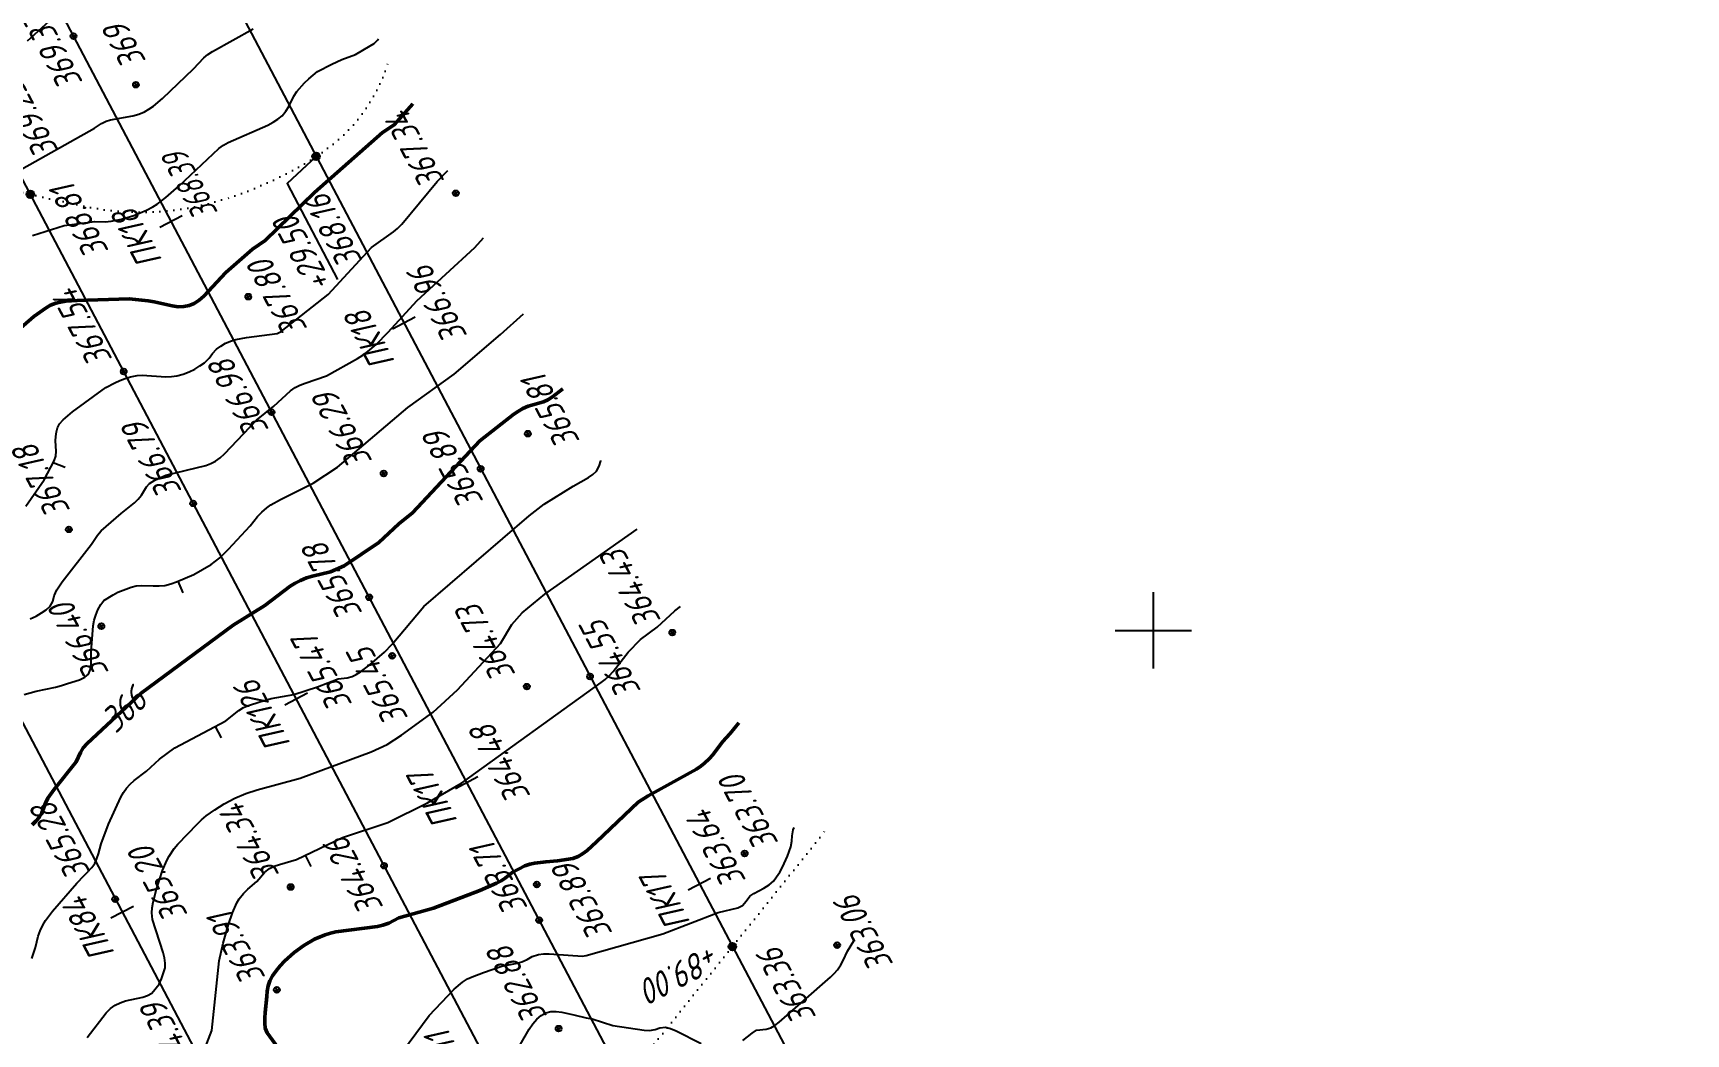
# Model space of a CAD drawing. Extents: x 1518325 to 1519424, y 2186901 to 2188655.
# Drawn here: x 1519023.4 to 1519284, y 2187336.4 to 2187494.2 of the extents above; entities that cross this region are included whole.
import ezdxf
from ezdxf.enums import TextEntityAlignment as Align

# ---------------------------------------------------------------- set-up
doc = ezdxf.new("R2010")
doc.units = 0
doc.linetypes.add('ИИDot', pattern=[1, 0, -1])
for name, color, linetype, lineweight in [('ИИ_ГЕОСЕТКА_025', 3, 'Continuous', 25), ('ИИ_КОНТУР_025', 7, 'ИИDot', 25), ('ИИ_ОТМЕТКА_025', 7, 'Continuous', 25), ('ИИ_ПИКЕТАЖ_025', 7, 'Continuous', 25), ('ИИ_РАЗМЕР_025', 7, 'Continuous', 25), ('ИИ_РЕЛЬЕФ_025', 34, 'Continuous', 25), ('ИИ_РЕЛЬЕФ_050', 34, 'Continuous', 50), ('ИИ_ТРАССА_АД_025', 1, 'Continuous', 25), ('ИИ_ТРАССА_ЛЭП_025', 7, 'Continuous', 25), ('ИИ_ТРАССА_ТРУБ_025', 7, 'Continuous', 25), ('ИИ_УГОДЬЯ_025', 7, 'Continuous', 25)]:
    doc.layers.add(name, color=color, linetype=linetype, lineweight=lineweight)
doc.styles.add('VNIPISIMPLEXCUR', font='simplex.shx', dxfattribs={"width": 0.8, "oblique": 15})
doc.dimstyles.new('ИИ-2000-м-dm$2', dxfattribs={"dimscale": 2, "dimtxt": 2.5, "dimasz": 2.5, "dimexe": 1.25, "dimexo": 0, "dimgap": 1, "dimtad": 2, "dimtoh": 1, "dimzin": 1, "dimdsep": 46, "dimtxsty": 'VNIPISIMPLEXCUR', "dimcen": 2.5, "dimaunit": 1, "dimazin": 0, "dimtfac": 1, "dimtmove": 1, "dimatfit": 2, "dimfxl": 1, "dimarcsym": 0})

# ---------------------------------------------------------------- blocks, each defined once
blk = doc.blocks.new('ИИ053296')
at = {"color": 0, "linetype": 'Continuous', "lineweight": 25}
blk.add_lwpolyline([(0, 0), (1, 0)], dxfattribs=at)
blk = doc.blocks.new('ИИ05012')
at = {"color": 0, "linetype": 'Continuous', "lineweight": 25, "flags": 128}
for points in [[(0, 3), (0, -3)], [(-3, 0), (3, 0)]]:
    blk.add_lwpolyline(points, dxfattribs=at)
blk = doc.blocks.new('PICKET')
at = {"color": 0, "linetype": 'Continuous', "lineweight": 25}
for p, q in [((-0.23, 0), (0.23, 0)), ((0, 0.23), (0, -0.23))]:
    blk.add_line(p, q, dxfattribs=at)
blk.add_circle((0, 0), 0.23, dxfattribs=at)
at = {"color": 0, "linetype": 'Continuous', "style": 'VNIPISIMPLEXCUR', "oblique": 15, "width": 0.8}
blk.add_attdef('OTMETKA', (1.25, 0.3), '', height=2, dxfattribs=at)
at = {"color": 8, "linetype": 'Continuous', "style": 'VNIPISIMPLEXCUR', "oblique": 15, "width": 0.8, "flags": 1}
blk.add_attdef('NOMER', (1.25, -2.7), '', height=2, dxfattribs=at)
blk = doc.blocks.new('ИИ053672А')
at = {"color": 0, "linetype": 'Continuous'}
for points in [[(0.7, 3.1), (0, 3.5), (-0.7, 3.1)], [(0, 3.5), (0, 0), (0.7, 0)], [(1, 0.92), (0, 1.5), (-1, 0.92)], [(0.85, 2.01), (0, 2.5), (-0.85, 2.01)]]:
    blk.add_lwpolyline(points, dxfattribs=at)
at = {"color": 0, "linetype": 'Continuous', "style": 'VNIPISIMPLEXCUR', "oblique": 15, "width": 0.8}
blk.add_attdef('RACE1', text='', height=2, dxfattribs=at).set_placement((-2, 2.25), align=Align.RIGHT)
blk.add_attdef('HEIGHT', (2, 2.25), '', height=2, dxfattribs=at)
blk.add_attdef('DISTANCE', text='', height=2, dxfattribs=at).set_placement((8.5, 1.75), align=Align.MIDDLE_LEFT)
blk.add_attdef('RACE2', text='', height=2, dxfattribs=at).set_placement((-2, 1.25), align=Align.TOP_RIGHT)
blk.add_attdef('THICKNESS', text='', height=2, dxfattribs=at).set_placement((2, 1.25), align=Align.TOP_LEFT)
blk = doc.blocks.new('ИИ15001')
at = {"color": 0, "linetype": 'Continuous', "lineweight": 25}
blk.add_lwpolyline([(0, 1), (0, -1)], dxfattribs=at)
at = {"color": 0, "linetype": 'Continuous', "lineweight": 25, "style": 'VNIPISIMPLEXCUR', "oblique": 15, "width": 0.8}
blk.add_attdef('STATIONING', text='', height=2, dxfattribs=at).set_placement((0, 2), align=Align.CENTER)
at = {"color": 7, "linetype": 'Continuous', "lineweight": 25, "style": 'VNIPISIMPLEXCUR', "oblique": 15, "width": 0.8}
blk.add_attdef('HEIGHT', text='', height=2, dxfattribs=at).set_placement((0, -2), align=Align.TOP_CENTER)
blk = doc.blocks.new('ИИ15002')
at = {"linetype": 'Continuous', "lineweight": 25}
h = blk.add_hatch(color=0, dxfattribs=at)
edge = h.paths.add_edge_path()
edge.add_arc((0, 0), 0.3, 0, 360)
at = {"color": 0, "linetype": 'Continuous', "lineweight": 25}
blk.add_circle((0, 0), 0.3, dxfattribs=at)
at = {"color": 0, "linetype": 'Continuous', "style": 'VNIPISIMPLEXCUR', "oblique": 15, "width": 0.8}
blk.add_attdef('STATIONING', (1, 1.3), '', height=2, rotation=90, dxfattribs=at)
at = {"color": 7, "linetype": 'Continuous', "style": 'VNIPISIMPLEXCUR', "oblique": 15, "width": 0.8}
blk.add_attdef('HEIGHT', text='', height=2, dxfattribs=at).set_placement((0, -1.3), align=Align.TOP_CENTER)
blk = doc.blocks.new('*D54')
at = {"layer": 'Defpoints', "color": 0, "transparency": 16777216}
for p in [(1518412.38, 2188627.85), (1518818.43, 2187967.48), (1518780.69, 2187955.9), (1518760.91, 2187937.21), (1519297.92, 2186946.83)]:
    blk.add_point(p, dxfattribs=at)
at = {"layer": 'ИИ_РАЗМЕР_025', "color": 0, "lineweight": -2, "transparency": 16777216}
for p, q in [((1518777.92, 2187969.12), (1518771.87, 2187980.6)), ((1518777.22, 2187957.5), (1518777.92, 2187969.12))]:
    blk.add_line(p, q, dxfattribs=at)
blk.add_arc((1518772.88, 2187943.51), 14.65, 43.4519, 102.0835, dxfattribs=at)
at = {"layer": 'ИИ_РАЗМЕР_025', "color": 0, "transparency": 16777216}
for points in [[(1518770.04, 2187957.2), (1518769.59, 2187958.46), (1518766.06, 2187956.47)], [(1518784.06, 2187953.97), (1518782.97, 2187953.19), (1518785.84, 2187950.33)]]:
    blk.add_solid(points, dxfattribs=at)
at = {"layer": 'ИИ_РАЗМЕР_025', "color": 0, "transparency": 16777216, "insert": (1518770.55, 2187973.71), "char_height": 4, "attachment_point": 5, "rotation": 117.7798, "style": 'VNIPISIMPLEXCUR'}
blk.add_mtext("90°1'", dxfattribs=at)
blk = doc.blocks.new('*D55')
at = {"layer": 'Defpoints', "color": 0, "transparency": 16777216}
for p in [(1518412.38, 2188627.85), (1518814.13, 2187903.06), (1518791.07, 2187895.12), (1518786.56, 2187888.53), (1519297.92, 2186946.83)]:
    blk.add_point(p, dxfattribs=at)
at = {"layer": 'ИИ_РАЗМЕР_025', "color": 0, "lineweight": -2, "transparency": 16777216}
for p, q in [((1518788.1, 2187902.13), (1518782.05, 2187913.61)), ((1518791.4, 2187897.04), (1518788.1, 2187902.13))]:
    blk.add_line(p, q, dxfattribs=at)
blk.add_arc((1518798.52, 2187894.83), 7.46, 148.8919, 176.6782, dxfattribs=at)
at = {"layer": 'ИИ_РАЗМЕР_025', "color": 0, "transparency": 16777216}
for points in [[(1518791.68, 2187899.17), (1518792.6, 2187898.2), (1518795.05, 2187901.43)], [(1518791.73, 2187895.41), (1518790.43, 2187895.12), (1518791.93, 2187891.36)]]:
    blk.add_solid(points, dxfattribs=at)
at = {"layer": 'ИИ_РАЗМЕР_025', "color": 0, "transparency": 16777216, "insert": (1518780.73, 2187906.71), "char_height": 4, "attachment_point": 5, "rotation": 117.7798, "style": 'VNIPISIMPLEXCUR'}
blk.add_mtext("90°1'", dxfattribs=at)

msp = doc.modelspace()

# ---------------------------------------------------------------- linework, layer by layer
at = {"layer": 'ИИ_КОНТУР_025', "flags": 128}
msp.add_lwpolyline([(1518957.167, 2187379.292), (1518957.809, 2187381.747), (1518958.36, 2187384.339), (1518958.753, 2187386.821), (1518958.989, 2187389.195), (1518959.067, 2187391.458), (1518959.036, 2187393.605), (1518958.943, 2187395.629), (1518958.789, 2187397.528), (1518958.572, 2187399.304), (1518958.293, 2187400.956), (1518957.952, 2187402.484), (1518957.55, 2187403.888), (1518955.663, 2187409.039), (1518954.369, 2187413.338), (1518953.578, 2187416.442), (1518953.212, 2187418.158), (1518952.873, 2187420.108), (1518952.282, 2187424.707), (1518951.806, 2187430.239), (1518951.444, 2187436.704), (1518951.403, 2187440.053), (1518951.587, 2187443.169), (1518951.994, 2187446.051), (1518952.625, 2187448.7), (1518953.481, 2187451.117), (1518954.56, 2187453.299), (1518955.863, 2187455.249), (1518957.39, 2187456.965), (1518960.668, 2187460.069), (1518963.946, 2187462.982), (1518967.224, 2187465.706), (1518970.502, 2187468.238), (1518972.189, 2187469.4), (1518973.971, 2187470.447), (1518975.848, 2187471.38), (1518977.821, 2187472.199), (1518979.889, 2187472.904), (1518982.052, 2187473.494), (1518984.31, 2187473.97), (1518986.664, 2187474.332), (1518989.094, 2187474.57), (1518991.581, 2187474.675), (1518994.126, 2187474.646), (1518996.727, 2187474.484), (1518999.386, 2187474.189), (1519000, 2187474.092), (1519002.102, 2187473.761), (1519004.875, 2187473.199), (1519016.452, 2187470.275), (1519025.542, 2187468.159), (1519031.792, 2187466.811), (1519034.961, 2187466.272), (1519038.144, 2187465.978), (1519041.34, 2187465.928), (1519044.549, 2187466.124), (1519047.771, 2187466.564), (1519051.007, 2187467.248), (1519054.255, 2187468.178), (1519057.517, 2187469.352), (1519060.66, 2187470.682), (1519063.55, 2187472.078), (1519066.187, 2187473.54), (1519068.573, 2187475.067), (1519070.705, 2187476.661), (1519072.586, 2187478.321), (1519074.214, 2187480.047), (1519075.59, 2187481.839), (1519076.759, 2187483.667), (1519077.765, 2187485.501), (1519078.609, 2187487.341), (1519079.291, 2187489.187), (1519079.548, 2187490.102)], dxfattribs=at)
at = {"layer": 'ИИ_КОНТУР_025', "elevation": 362.73, "flags": 128}
msp.add_lwpolyline([(1519030.991, 2187238.089), (1519065.83, 2187253.65), (1519084.076, 2187267.139), (1519093.3, 2187276.69), (1519111.49, 2187300.732), (1519121.002, 2187334.392), (1519148.753, 2187368.976)], dxfattribs=at)
at = {"layer": 'ИИ_ПИКЕТАЖ_025', "color": 7, "elevation": 368.16}
msp.add_lwpolyline([(1519068.027, 2187474.718), (1519063.447, 2187470.479), (1519071.426, 2187455.333)], dxfattribs=at)
at = {"layer": 'ИИ_РЕЛЬЕФ_025'}
for points, elevation in [([(1519022.535, 2187492.97), (1519026.526, 2187496.575)], 369.5), ([(1519020.753, 2187472.217), (1519033.094, 2187479.186), (1519034.218, 2187479.94), (1519034.934, 2187480.299), (1519035.601, 2187480.504), (1519039.145, 2187481.12), (1519040.085, 2187481.39), (1519040.982, 2187481.772), (1519041.685, 2187482.182), (1519042.389, 2187482.671), (1519043.796, 2187483.835), (1519048.718, 2187488.558), (1519050.339, 2187490.272), (1519050.95, 2187490.791), (1519051.71, 2187491.287), (1519058.124, 2187494.83)], 369), ([(1519023.311, 2187462.268), (1519028.294, 2187463.855), (1519033.164, 2187464.476), (1519034.764, 2187464.407), (1519035.696, 2187464.492), (1519037.344, 2187464.848), (1519039.279, 2187465.426), (1519040.292, 2187465.809), (1519041.302, 2187466.261), (1519042.286, 2187466.786), (1519042.968, 2187467.215), (1519044.345, 2187468.241), (1519046.439, 2187470.089), (1519052.704, 2187475.964), (1519053.417, 2187476.496), (1519054.186, 2187476.897), (1519060.411, 2187479.669), (1519061.258, 2187480.116), (1519062.02, 2187480.595), (1519062.671, 2187481.118), (1519063.282, 2187481.835), (1519063.735, 2187482.618), (1519064.503, 2187484.222), (1519064.985, 2187484.96), (1519066.195, 2187486.325), (1519066.857, 2187486.965), (1519067.548, 2187487.559), (1519068.262, 2187488.098), (1519070.526, 2187489.272), (1519072.075, 2187489.985), (1519074.217, 2187490.82), (1519076.568, 2187492.138), (1519077.182, 2187492.553), (1519077.705, 2187493.052), (1519077.886, 2187493.257)], 368.5), ([(1519022.278, 2187419.587), (1519025.183, 2187423.743), (1519026.74, 2187426.738), (1519026.977, 2187427.474), (1519027.062, 2187428.279), (1519026.963, 2187429.866), (1519026.988, 2187430.587), (1519027.108, 2187431.291), (1519027.287, 2187431.939), (1519027.583, 2187432.551), (1519028.152, 2187433.21), (1519029.606, 2187434.434), (1519034.887, 2187438.275), (1519036.312, 2187439.054), (1519037.064, 2187439.4), (1519037.906, 2187439.716), (1519038.795, 2187439.98), (1519039.823, 2187440.172), (1519040.591, 2187440.215), (1519044.32, 2187439.989), (1519045.241, 2187440.006), (1519046.086, 2187440.121), (1519047.06, 2187440.394), (1519048.008, 2187440.765), (1519048.904, 2187441.206), (1519049.723, 2187441.688), (1519050.439, 2187442.183), (1519051.145, 2187442.893), (1519051.707, 2187443.657), (1519052.33, 2187444.332), (1519053.024, 2187444.824), (1519053.752, 2187445.267), (1519054.676, 2187445.644), (1519055.376, 2187445.847), (1519057.075, 2187446.172), (1519061.906, 2187446.829), (1519062.495, 2187447.136), (1519069.928, 2187452.933), (1519076.784, 2187460.359), (1519080.244, 2187462.822), (1519080.844, 2187463.337), (1519081.521, 2187464.026), (1519087.112, 2187470.78), (1519088.806, 2187472.528)], 367.5), ([(1519022.936, 2187401.826), (1519023.88, 2187402.265), (1519024.748, 2187402.745), (1519025.499, 2187403.258), (1519026.089, 2187403.794), (1519026.539, 2187404.578), (1519026.755, 2187405.425), (1519027.137, 2187406.386), (1519027.974, 2187407.644), (1519032.619, 2187413.599), (1519033.59, 2187415.03), (1519034.127, 2187415.689), (1519037.298, 2187418.419), (1519039.404, 2187420.122), (1519039.997, 2187420.7), (1519040.491, 2187421.338), (1519041.303, 2187422.631), (1519041.789, 2187423.17), (1519042.581, 2187423.681), (1519044.345, 2187424.464), (1519050.648, 2187425.999), (1519051.436, 2187426.308), (1519052.153, 2187426.673), (1519052.93, 2187427.21), (1519053.61, 2187427.824), (1519058.612, 2187433.146), (1519061.341, 2187435.349), (1519063.976, 2187437.766), (1519064.725, 2187438.277), (1519065.476, 2187438.667), (1519066.282, 2187439), (1519069.692, 2187440.137), (1519074.566, 2187442.843), (1519075.375, 2187443.378), (1519076.181, 2187443.977), (1519077.477, 2187445.093), (1519079.409, 2187447.035), (1519083.902, 2187451.934), (1519093.037, 2187460.379), (1519094.413, 2187461.885)], 367), ([(1519021.991, 2187389.9), (1519023.924, 2187390.39), (1519026.957, 2187391.042), (1519027.897, 2187391.303), (1519028.816, 2187391.629), (1519030.75, 2187392.224), (1519031.572, 2187392.606), (1519032.167, 2187393.12), (1519032.49, 2187393.87), (1519032.572, 2187394.759), (1519032.592, 2187396.621), (1519032.895, 2187400.702), (1519033.026, 2187401.627), (1519033.28, 2187402.39), (1519033.636, 2187403.237), (1519034.075, 2187404.053), (1519034.576, 2187404.724), (1519036.043, 2187405.608), (1519036.797, 2187406.018), (1519038.872, 2187406.815), (1519039.638, 2187407.004), (1519040.478, 2187407.077), (1519042.33, 2187407.027), (1519043.278, 2187407.036), (1519044.204, 2187407.095), (1519045.123, 2187407.333), (1519046.032, 2187407.664), (1519048.744, 2187408.816), (1519051.485, 2187410.377), (1519052.188, 2187410.885), (1519052.858, 2187411.455), (1519054.232, 2187412.815), (1519057.633, 2187416.506), (1519058.81, 2187417.935), (1519059.471, 2187418.633), (1519060.245, 2187419.304), (1519060.903, 2187419.771), (1519062.421, 2187420.659), (1519067.546, 2187423.19), (1519071.404, 2187425.726), (1519082.474, 2187435.117), (1519089.805, 2187440.378), (1519097.117, 2187446.63), (1519100.722, 2187449.909)], 366.5), ([(1519023.224, 2187348.291), (1519023.773, 2187349.999), (1519024.227, 2187351.77), (1519024.528, 2187352.647), (1519024.93, 2187353.503), (1519025.387, 2187354.257), (1519026.486, 2187355.741), (1519030.315, 2187360.132), (1519032.681, 2187362.609), (1519033.13, 2187363.261), (1519033.475, 2187364.01), (1519033.712, 2187364.784), (1519034.121, 2187366.346), (1519035.321, 2187369.427), (1519037.229, 2187373.679), (1519037.654, 2187374.438), (1519038.117, 2187375.114), (1519038.701, 2187375.766), (1519039.329, 2187376.322), (1519041.292, 2187377.824), (1519043.335, 2187379.703), (1519045.762, 2187381.505), (1519053.818, 2187385.747), (1519055.846, 2187387.361), (1519056.609, 2187387.826), (1519057.395, 2187388.174), (1519059.14, 2187388.723), (1519060.924, 2187389.239), (1519064.513, 2187389.915), (1519068.242, 2187391.075), (1519071.518, 2187392.363), (1519072.916, 2187392.5), (1519073.693, 2187392.733), (1519074.323, 2187393.054), (1519075.014, 2187393.482), (1519076.512, 2187394.583), (1519078.8, 2187396.569), (1519080.04, 2187397.829), (1519084.996, 2187403.754), (1519101.6, 2187418.04), (1519103.965, 2187419.911), (1519108.53, 2187422.749), (1519110.981, 2187424.105), (1519111.669, 2187424.582), (1519112.213, 2187425.088), (1519112.649, 2187425.883), (1519112.887, 2187426.718), (1519112.912, 2187426.768)], 365.5), ([(1519031.944, 2187335.832), (1519034.96, 2187339.709), (1519035.624, 2187340.373), (1519036.343, 2187340.934), (1519037.137, 2187341.294), (1519037.993, 2187341.581), (1519040.688, 2187342.147), (1519041.472, 2187342.417), (1519042.122, 2187342.814), (1519043.272, 2187344.219), (1519043.675, 2187345.037), (1519044.214, 2187346.786), (1519044.228, 2187347.552), (1519044.11, 2187348.362), (1519043.895, 2187349.204), (1519042.234, 2187354.41), (1519042.118, 2187355.453), (1519042.184, 2187356.236), (1519042.341, 2187357.15), (1519042.854, 2187359.197), (1519043.823, 2187362.138), (1519044.48, 2187363.709), (1519044.842, 2187364.385), (1519045.676, 2187365.627), (1519046.232, 2187366.314), (1519049.346, 2187369.521), (1519049.984, 2187370.132), (1519050.723, 2187370.741), (1519052.048, 2187371.686), (1519053.559, 2187372.639), (1519055.236, 2187373.539), (1519056.948, 2187374.281), (1519058.731, 2187374.874), (1519065.533, 2187376.687), (1519076.726, 2187380.872), (1519079.237, 2187382.023), (1519081.507, 2187383.469), (1519086.48, 2187387.116), (1519090.321, 2187390.639), (1519097.078, 2187397.904), (1519098.872, 2187400.922), (1519100.519, 2187402.756), (1519104.068, 2187405.716), (1519118.615, 2187415.941)], 365), ([(1519049.579, 2187331.733), (1519051.605, 2187336.903), (1519052.721, 2187347.873), (1519053.358, 2187350.693), (1519054.201, 2187353.629), (1519054.849, 2187355.447), (1519055.551, 2187357.019), (1519055.919, 2187357.675), (1519056.563, 2187358.536), (1519057.255, 2187359.205), (1519058.668, 2187360.428), (1519059.91, 2187361.824), (1519060.668, 2187362.437), (1519061.396, 2187362.803), (1519062.234, 2187363.101), (1519064.932, 2187363.882), (1519072.199, 2187367.364), (1519079.335, 2187369.708), (1519085.574, 2187372.82), (1519090.925, 2187375.931), (1519112.968, 2187391.764), (1519113.619, 2187392.278), (1519114.242, 2187392.843), (1519114.871, 2187393.522), (1519117.205, 2187396.571), (1519119.153, 2187398.568), (1519121.791, 2187400.484), (1519124.597, 2187403.083), (1519125.486, 2187403.772)], 364.5), ([(1519078.317, 2187329.159), (1519085.842, 2187339.297), (1519089.769, 2187343.415), (1519091.084, 2187344.51), (1519091.889, 2187345.036), (1519092.634, 2187345.393), (1519094.435, 2187346.061), (1519097.332, 2187347.034), (1519099.708, 2187347.513), (1519100.464, 2187347.727), (1519101.3, 2187348.126), (1519102.097, 2187348.583), (1519103.066, 2187348.919), (1519103.872, 2187349.012), (1519104.794, 2187349.024), (1519110.036, 2187348.638), (1519110.581, 2187348.724), (1519122.693, 2187352.163), (1519131.424, 2187355.537), (1519134.487, 2187356.273), (1519135.264, 2187356.631), (1519135.843, 2187357.319), (1519136.398, 2187358.091), (1519137.009, 2187358.523), (1519138.611, 2187359.369), (1519139.424, 2187359.871), (1519140.126, 2187360.484), (1519140.63, 2187361.123), (1519141.108, 2187361.871), (1519141.553, 2187362.689), (1519142.314, 2187364.378), (1519142.854, 2187365.876), (1519143.019, 2187366.788), (1519143.052, 2187367.612), (1519143.234, 2187368.567), (1519143.375, 2187368.941)], 363.5), ([(1519135.316, 2187335.312), (1519136.744, 2187336.477), (1519137.471, 2187336.949), (1519138.954, 2187337.139), (1519139.723, 2187337.336), (1519140.358, 2187337.715), (1519141.007, 2187338.234), (1519149.132, 2187345.297), (1519149.719, 2187345.893), (1519150.207, 2187346.457), (1519150.749, 2187347.245), (1519151.123, 2187347.977), (1519151.772, 2187349.406), (1519152.81, 2187351.03)], 363), ([(1519100.211, 2187334.675), (1519101.637, 2187337.142), (1519102.207, 2187337.954), (1519102.83, 2187338.683), (1519103.509, 2187339.279), (1519104.248, 2187339.696), (1519105.014, 2187339.892), (1519105.859, 2187339.922), (1519106.764, 2187339.825), (1519108.682, 2187339.403), (1519110.626, 2187338.93), (1519111.561, 2187338.77), (1519114.807, 2187337.687), (1519119.762, 2187336.945), (1519120.586, 2187336.922), (1519121.467, 2187337.094), (1519122.226, 2187337.358), (1519123.127, 2187337.426), (1519123.877, 2187337.237), (1519124.771, 2187336.87), (1519128.724, 2187334.847)], 363)]:
    msp.add_lwpolyline(points, dxfattribs=dict(at, elevation=elevation))
at = {"layer": 'ИИ_РЕЛЬЕФ_050'}
for points, elevation in [([(1519018.645, 2187445.209), (1519023.545, 2187449.508), (1519025.467, 2187450.847), (1519026.179, 2187451.251), (1519027.015, 2187451.579), (1519027.744, 2187451.759), (1519028.557, 2187451.888), (1519030.375, 2187452.03), (1519038.542, 2187452.287), (1519041.547, 2187451.959), (1519042.486, 2187451.804), (1519045.34, 2187451.156), (1519046.272, 2187451.032), (1519047.171, 2187451.057), (1519048.043, 2187451.203), (1519048.829, 2187451.554), (1519049.58, 2187452.065), (1519050.304, 2187452.698), (1519053.805, 2187456.422), (1519057.992, 2187460.084), (1519059.996, 2187461.449), (1519067.763, 2187469.044), (1519078.517, 2187478.482), (1519080.341, 2187479.71), (1519083.291, 2187482.997)], 368), ([(1519023.262, 2187369.33), (1519023.87, 2187369.908), (1519024.378, 2187370.502), (1519024.8, 2187371.229), (1519025.351, 2187372.732), (1519025.755, 2187373.552), (1519026.659, 2187374.876), (1519030.18, 2187379.283), (1519030.869, 2187380.758), (1519031.299, 2187381.463), (1519031.936, 2187382.173), (1519040.447, 2187390.094), (1519054.962, 2187400.827), (1519059.955, 2187403.945), (1519063.946, 2187406.95), (1519064.744, 2187407.461), (1519065.542, 2187407.889), (1519066.492, 2187408.275), (1519067.441, 2187408.556), (1519070.29, 2187409.22), (1519072.427, 2187410.167), (1519077.929, 2187413.858), (1519081.072, 2187416.809), (1519083.228, 2187418.546), (1519093.825, 2187429.905), (1519099.192, 2187434.08), (1519099.912, 2187434.556), (1519100.601, 2187434.958), (1519101.459, 2187435.34), (1519103.857, 2187436.046), (1519104.537, 2187436.332), (1519105.288, 2187436.814), (1519106.945, 2187438.095)], 366), ([(1519062.425, 2187333.634), (1519060.331, 2187336.53), (1519060.009, 2187337.263), (1519059.954, 2187338.092), (1519059.944, 2187338.925), (1519059.988, 2187339.763), (1519060.274, 2187342.276), (1519060.336, 2187343.103), (1519060.461, 2187343.931), (1519060.744, 2187344.765), (1519061.163, 2187345.519), (1519061.711, 2187346.3), (1519062.356, 2187347.084), (1519063.066, 2187347.847), (1519064.555, 2187349.215), (1519066.112, 2187350.34), (1519067.798, 2187351.292), (1519068.646, 2187351.688), (1519069.473, 2187352.022), (1519070.317, 2187352.281), (1519071.156, 2187352.455), (1519077.703, 2187353.303), (1519078.567, 2187353.501), (1519079.474, 2187353.848), (1519081.06, 2187354.667), (1519086.527, 2187356.22), (1519093.859, 2187358.987), (1519096.445, 2187360.118), (1519097.193, 2187360.513), (1519097.829, 2187360.943), (1519098.939, 2187361.829), (1519100.953, 2187362.86), (1519101.699, 2187363.132), (1519102.497, 2187363.313), (1519104.259, 2187363.519), (1519106.057, 2187363.689), (1519108.499, 2187364.026), (1519109.339, 2187364.336), (1519110.036, 2187364.758), (1519110.75, 2187365.314), (1519112.211, 2187366.683), (1519118.789, 2187372.896), (1519120.366, 2187373.912), (1519127.989, 2187378.125), (1519128.667, 2187378.59), (1519129.265, 2187379.054), (1519129.984, 2187379.728), (1519130.564, 2187380.4), (1519132.067, 2187382.411), (1519133.277, 2187383.721), (1519134.687, 2187385.433)], 364)]:
    msp.add_lwpolyline(points, dxfattribs=dict(at, elevation=elevation))
at = {"layer": 'ИИ_ТРАССА_АД_025'}
msp.add_lwpolyline([(1519313.519, 2186955.051), (1518814.129, 2187903.058)], dxfattribs=at)
at = {"layer": 'ИИ_ТРАССА_ЛЭП_025'}
msp.add_lwpolyline([(1518870.356, 2187842.807), (1518873.308, 2187844.362), (1519335.639, 2186966.703)], dxfattribs=at)
at = {"layer": 'ИИ_ТРАССА_ТРУБ_025', "color": 4}
for points in [[(1519297.92, 2186946.834), (1518412.378, 2188627.85)], [(1519262.622, 2186928.239), (1519146.4, 2187148.85), (1519007.22, 2187413.01), (1518888.91, 2187637.56), (1518808.08, 2187790.99), (1518721.15, 2187956.06), (1518609.66, 2188167.6), (1518524.74, 2188328.809)]]:
    msp.add_lwpolyline(points, dxfattribs=at)

# ---------------------------------------------------------------- block references
at = {"layer": 'ИИ_ГЕОСЕТКА_025', "xscale": 2, "yscale": 2, "zscale": 2}
msp.add_blockref('ИИ05012', (1519200, 2187400), dxfattribs=at)
at = {"layer": 'ИИ_ОТМЕТКА_025'}
ref = msp.add_blockref('PICKET', (1519039.624, 2187486.031, 369.18), dxfattribs=dict(at, xscale=2, yscale=2, zscale=2, rotation=117.7797222222222))
ref.add_attrib('OTMETKA', '369.18', (1519041.323, 2187489.752, 369.18), dxfattribs={"layer": '0', "color": 0, "linetype": 'Continuous', "height": 4, "rotation": 117.77972, "style": 'VNIPISIMPLEXCUR', "oblique": 15, "width": 0.8})
ref = msp.add_blockref('PICKET', (1519029.777, 2187493.687, 369.33), dxfattribs=dict(at, xscale=2, yscale=2, zscale=2, rotation=117.7792673703056))
ref.add_attrib('OTMETKA', '369.33', (1519031.349, 2187486.415, 369.33), dxfattribs={"layer": '0', "color": 0, "linetype": 'Continuous', "height": 4, "rotation": 117.77927, "style": 'VNIPISIMPLEXCUR', "oblique": 15, "width": 0.8})
at = {"layer": 'ИИ_ОТМЕТКА_025', "xscale": 2, "yscale": 2, "zscale": 2}
for p, rotation, values in [((1519090.06, 2187468.91, 367.34), 117.7797222222222, {'OTMETKA': '367.34'}), ((1519037.696, 2187440.815, 367.54), 117.7797222222222, {'OTMETKA': '367.54'}), ((1519078.68, 2187424.74, 366.29), 117.7797222222222, {'OTMETKA': '366.29'}), ((1519048.652, 2187420.017, 366.79), 117.7797222222222, {'OTMETKA': '366.79'}), ((1519124.18, 2187399.65, 364.43), 117.7797222222222, {'OTMETKA': '364.43'}), ((1519101.26, 2187391.13, 364.73), 117.7797222222222, {'OTMETKA': '364.73'}), ((1519064.02, 2187359.54, 364.34), 117.7797222222222, {'OTMETKA': '364.34'}), ((1519103.195, 2187354.316, 363.71), 117.7792673703056, {'OTMETKA': '363.71'}), ((1519061.846, 2187343.335, 363.91), 117.7797222222222, {'OTMETKA': '363.91'}), ((1519106.259, 2187337.21, 362.88), 117.7797222222222, {'OTMETKA': '362.88'}), ((1519051.624, 2187328.397, 364.39), 117.7797222222222, {'OTMETKA': '364.39'})]:
    msp.add_blockref('PICKET', p, dxfattribs=dict(at, rotation=rotation)).add_auto_attribs(values)
at = {"layer": 'ИИ_ОТМЕТКА_025'}
ref = msp.add_blockref('PICKET', (1519057.34, 2187452.61, 367.8), dxfattribs=dict(at, xscale=2, yscale=2, zscale=2, rotation=117.7797222222222))
ref.add_attrib('OTMETKA', '367.80', (1519066.757, 2187447.538, 367.8), dxfattribs={"layer": '0', "color": 0, "linetype": 'Continuous', "height": 4, "rotation": 117.77972, "style": 'VNIPISIMPLEXCUR', "oblique": 15, "width": 0.8})
ref = msp.add_blockref('PICKET', (1519061.003, 2187434.409, 366.98), dxfattribs=dict(at, xscale=2, yscale=2, zscale=2, rotation=117.7792673703056))
ref.add_attrib('OTMETKA', '366.98', (1519060.701, 2187431.621, 366.98), dxfattribs={"layer": '0', "color": 0, "linetype": 'Continuous', "height": 4, "rotation": 117.77927, "style": 'VNIPISIMPLEXCUR', "oblique": 15, "width": 0.8})
ref = msp.add_blockref('PICKET', (1519101.392, 2187431.011, 365.81), dxfattribs=dict(at, xscale=2, yscale=2, zscale=2, rotation=117.7797222222222))
ref.add_attrib('OTMETKA', '365.81', (1519109.704, 2187429.841, 365.81), dxfattribs={"layer": '0', "color": 0, "linetype": 'Continuous', "height": 4, "rotation": 117.77972, "style": 'VNIPISIMPLEXCUR', "oblique": 15, "width": 0.8})
ref = msp.add_blockref('PICKET', (1519093.967, 2187425.476, 365.89), dxfattribs=dict(at, xscale=2, yscale=2, zscale=2, rotation=117.7792673703056))
ref.add_attrib('OTMETKA', '365.89', (1519094.51, 2187420.354, 365.89), dxfattribs={"layer": '0', "color": 0, "linetype": 'Continuous', "height": 4, "rotation": 117.77927, "style": 'VNIPISIMPLEXCUR', "oblique": 15, "width": 0.8})
ref = msp.add_blockref('PICKET', (1519029.04, 2187415.92, 367.18), dxfattribs=dict(at, xscale=2, yscale=2, zscale=2, rotation=117.7797222222222))
ref.add_attrib('OTMETKA', '367.18', (1519029.371, 2187418.92, 367.18), dxfattribs={"layer": '0', "color": 0, "linetype": 'Continuous', "height": 4, "rotation": 117.77972, "style": 'VNIPISIMPLEXCUR', "oblique": 15, "width": 0.8})
ref = msp.add_blockref('PICKET', (1519076.384, 2187405.212, 365.78), dxfattribs=dict(at, xscale=2, yscale=2, zscale=2, rotation=117.7792673703056))
ref.add_attrib('OTMETKA', '365.78', (1519075.417, 2187402.736, 365.78), dxfattribs={"layer": '0', "color": 0, "linetype": 'Continuous', "height": 4, "rotation": 117.77927, "style": 'VNIPISIMPLEXCUR', "oblique": 15, "width": 0.8})
ref = msp.add_blockref('PICKET', (1519034.172, 2187400.656, 366.4), dxfattribs=dict(at, xscale=2, yscale=2, zscale=2, rotation=117.7797222222222))
ref.add_attrib('OTMETKA', '366.40', (1519035.471, 2187393.385, 366.4), dxfattribs={"layer": '0', "color": 0, "linetype": 'Continuous', "height": 4, "rotation": 117.77972, "style": 'VNIPISIMPLEXCUR', "oblique": 15, "width": 0.8})
ref = msp.add_blockref('PICKET', (1519111.212, 2187392.74, 364.55), dxfattribs=dict(at, xscale=2, yscale=2, zscale=2, rotation=117.7792673703056))
ref.add_attrib('OTMETKA', '364.55', (1519119.334, 2187390.448, 364.55), dxfattribs={"layer": '0', "color": 0, "linetype": 'Continuous', "height": 4, "rotation": 117.77927, "style": 'VNIPISIMPLEXCUR', "oblique": 15, "width": 0.8})
ref = msp.add_blockref('PICKET', (1519080.03, 2187395.98, 365.45), dxfattribs=dict(at, xscale=2, yscale=2, zscale=2, rotation=117.7797222222222))
ref.add_attrib('OTMETKA', '365.45', (1519082.636, 2187386.18, 365.45), dxfattribs={"layer": '0', "color": 0, "linetype": 'Continuous', "height": 4, "rotation": 117.77972, "style": 'VNIPISIMPLEXCUR', "oblique": 15, "width": 0.8})
ref = msp.add_blockref('PICKET', (1519135.584, 2187364.833, 363.7), dxfattribs=dict(at, xscale=2, yscale=2, zscale=2, rotation=117.7797222222222))
ref.add_attrib('OTMETKA', '363.70', (1519141.007, 2187366.489, 363.7), dxfattribs={"layer": '0', "color": 0, "linetype": 'Continuous', "height": 4, "rotation": 117.77972, "style": 'VNIPISIMPLEXCUR', "oblique": 15, "width": 0.8})
ref = msp.add_blockref('PICKET', (1519036.349, 2187357.631, 365.28), dxfattribs=dict(at, xscale=2, yscale=2, zscale=2, rotation=117.7797222222222))
ref.add_attrib('OTMETKA', '365.28', (1519032.589, 2187361.817, 365.28), dxfattribs={"layer": '0', "color": 0, "linetype": 'Continuous', "height": 4, "rotation": 117.77972, "style": 'VNIPISIMPLEXCUR', "oblique": 15, "width": 0.8})
ref = msp.add_blockref('PICKET', (1519078.742, 2187362.898, 364.26), dxfattribs=dict(at, xscale=2, yscale=2, zscale=2, rotation=117.7797222222222))
ref.add_attrib('OTMETKA', '364.26', (1519078.729, 2187356.342, 364.26), dxfattribs={"layer": '0', "color": 0, "linetype": 'Continuous', "height": 4, "rotation": 117.77972, "style": 'VNIPISIMPLEXCUR', "oblique": 15, "width": 0.8})
ref = msp.add_blockref('PICKET', (1519102.83, 2187359.93, 363.89), dxfattribs=dict(at, xscale=2, yscale=2, zscale=2, rotation=117.7797222222222))
ref.add_attrib('OTMETKA', '363.89', (1519114.85, 2187352.265, 363.89), dxfattribs={"layer": '0', "color": 0, "linetype": 'Continuous', "height": 4, "rotation": 117.77972, "style": 'VNIPISIMPLEXCUR', "oblique": 15, "width": 0.8})
ref = msp.add_blockref('PICKET', (1519150.18, 2187350.37, 363.06), dxfattribs=dict(at, xscale=2, yscale=2, zscale=2, rotation=117.7797222222222))
ref.add_attrib('OTMETKA', '363.06', (1519159.11, 2187347.366, 363.06), dxfattribs={"layer": '0', "color": 0, "linetype": 'Continuous', "height": 4, "rotation": 117.77972, "style": 'VNIPISIMPLEXCUR', "oblique": 15, "width": 0.8})
ref = msp.add_blockref('PICKET', (1519095.145, 2187331.761, 363.11), dxfattribs=dict(at, xscale=2, yscale=2, zscale=2, rotation=117.7797222222222))
ref.add_attrib('OTMETKA', '363.11', (1519094.064, 2187327.232, 363.11), dxfattribs={"layer": '0', "color": 0, "linetype": 'Continuous', "height": 4, "rotation": 117.77972, "style": 'VNIPISIMPLEXCUR', "oblique": 15, "width": 0.8})
at = {"layer": 'ИИ_ПИКЕТАЖ_025', "color": 4}
ref = msp.add_blockref('ИИ15001', (1519018.275, 2187477.681, 369.23), dxfattribs=dict(at, xscale=2, yscale=2, zscale=2, rotation=117.7798))
ref.add_attrib('STATIONING', 'ПК127', dxfattribs={"layer": '0', "color": 0, "linetype": 'Continuous', "lineweight": 25, "height": 4, "rotation": 117.7798, "style": 'VNIPISIMPLEXCUR', "oblique": 15, "width": 0.8}).set_placement((1519014.736, 2187475.817), align=Align.CENTER)
ref.add_attrib('HEIGHT', '369.23', dxfattribs={"layer": '0', "color": 7, "linetype": 'Continuous', "lineweight": 25, "height": 4, "rotation": 117.7798, "style": 'VNIPISIMPLEXCUR', "oblique": 15, "width": 0.8}).set_placement((1519021.026, 2187479.417), align=Align.TOP_CENTER)
at = {"layer": 'ИИ_ПИКЕТАЖ_025', "color": 1}
ref = msp.add_blockref('ИИ15001', (1519045.157, 2187464.491, 368.39), dxfattribs=dict(at, xscale=2, yscale=2, zscale=2, rotation=117.7791666666666))
ref.add_attrib('STATIONING', 'ПК18', dxfattribs={"layer": '0', "color": 0, "linetype": 'Continuous', "lineweight": 25, "height": 4, "rotation": 117.77917, "style": 'VNIPISIMPLEXCUR', "oblique": 15, "width": 0.8}).set_placement((1519041.618, 2187462.626, 368.39), align=Align.CENTER)
ref.add_attrib('HEIGHT', '368.39', dxfattribs={"layer": '0', "color": 7, "linetype": 'Continuous', "lineweight": 25, "height": 4, "rotation": 117.77917, "style": 'VNIPISIMPLEXCUR', "oblique": 15, "width": 0.7}).set_placement((1519046.435, 2187469.072, 368.39), align=Align.TOP_CENTER)
at = {"layer": 'ИИ_ПИКЕТАЖ_025', "color": 7}
ref = msp.add_blockref('ИИ15002', (1519068.027, 2187474.718, 368.16), dxfattribs=dict(at, xscale=2, yscale=2, zscale=2, rotation=117.7792673690404))
ref.add_attrib('STATIONING', '+29.50', (1519070.693, 2187454.53, 368.16), dxfattribs={"layer": '0', "color": 0, "linetype": 'Continuous', "height": 4, "rotation": 117.77917, "style": 'VNIPISIMPLEXCUR', "oblique": 15, "width": 0.8})
ref.add_attrib('HEIGHT', '368.16', dxfattribs={"layer": '0', "color": 7, "linetype": 'Continuous', "height": 4, "rotation": 117.77927, "style": 'VNIPISIMPLEXCUR', "oblique": 15, "width": 0.8}).set_placement((1519069.014, 2187461.903, 368.16), align=Align.TOP_CENTER)
at = {"layer": 'ИИ_ПИКЕТАЖ_025', "color": 4}
ref = msp.add_blockref('ИИ15002', (1519022.977, 2187468.756, 368.81), dxfattribs=dict(at, xscale=2, yscale=2, zscale=2, rotation=117.7797961859183))
ref.add_attrib('STATIONING', '+90.00', (1519019.744, 2187469.314), dxfattribs={"layer": '0', "color": 0, "linetype": 'Continuous', "height": 4, "rotation": 207.7798, "style": 'VNIPISIMPLEXCUR', "oblique": 15, "width": 0.8})
ref.add_attrib('HEIGHT', '368.81', dxfattribs={"layer": '0', "color": 7, "linetype": 'Continuous', "height": 4, "rotation": 117.7798, "style": 'VNIPISIMPLEXCUR', "oblique": 15, "width": 0.8}).set_placement((1519029.004, 2187463.447), align=Align.TOP_CENTER)
at = {"layer": 'ИИ_ПИКЕТАЖ_025', "color": 7, "xscale": 1.999999999999999, "yscale": 1.999999999999999, "zscale": 1.999999999999999, "rotation": 117.7792667942063}
msp.add_blockref('ИИ15001', (1519081.85, 2187448.479, 366.96), dxfattribs=at).add_auto_attribs({'STATIONING': 'ПК18', 'HEIGHT': '366.96'})
at = {"layer": 'ИИ_ПИКЕТАЖ_025', "color": 4}
ref = msp.add_blockref('ИИ15001', (1519064.883, 2187389.206, 365.47), dxfattribs=dict(at, xscale=2, yscale=2, zscale=2, rotation=117.7798))
ref.add_attrib('STATIONING', 'ПК126', dxfattribs={"layer": '0', "color": 0, "linetype": 'Continuous', "lineweight": 25, "height": 4, "rotation": 117.7798, "style": 'VNIPISIMPLEXCUR', "oblique": 15, "width": 0.8}).set_placement((1519061.344, 2187387.342), align=Align.CENTER)
ref.add_attrib('HEIGHT', '365.47', dxfattribs={"layer": '0', "color": 7, "linetype": 'Continuous', "lineweight": 25, "height": 4, "rotation": 117.7798, "style": 'VNIPISIMPLEXCUR', "oblique": 15, "width": 0.8}).set_placement((1519067.253, 2187392.245), align=Align.TOP_CENTER)
at = {"layer": 'ИИ_ПИКЕТАЖ_025', "color": 1, "xscale": 2, "yscale": 2, "zscale": 2, "rotation": 117.7791666666666}
msp.add_blockref('ИИ15001', (1519091.764, 2187376.016, 364.48), dxfattribs=at).add_auto_attribs({'STATIONING': 'ПК17', 'HEIGHT': '364.48'})
at = {"layer": 'ИИ_ПИКЕТАЖ_025', "color": 7}
ref = msp.add_blockref('ИИ15001', (1519128.456, 2187360.004, 363.64), dxfattribs=dict(at, xscale=1.999999999999999, yscale=1.999999999999999, zscale=1.999999999999999, rotation=117.7792673752282))
ref.add_attrib('STATIONING', 'ПК17', dxfattribs={"layer": '0', "color": 0, "linetype": 'Continuous', "lineweight": 25, "height": 4, "rotation": 117.77927, "style": 'VNIPISIMPLEXCUR', "oblique": 15, "width": 0.8}).set_placement((1519124.917, 2187358.14, 363.64), align=Align.CENTER)
ref.add_attrib('HEIGHT', '363.64', dxfattribs={"layer": '0', "color": 7, "linetype": 'Continuous', "lineweight": 25, "height": 4, "rotation": 117.77927, "style": 'VNIPISIMPLEXCUR', "oblique": 15, "width": 0.8}).set_placement((1519129.325, 2187364.467, 363.64), align=Align.TOP_CENTER)
at = {"layer": 'ИИ_ПИКЕТАЖ_025', "color": 4}
ref = msp.add_blockref('ИИ15001', (1519037.463, 2187355.61, 365.2), dxfattribs=dict(at, xscale=2, yscale=2, zscale=2, rotation=117.7836999999999))
ref.add_attrib('STATIONING', 'ПК84', dxfattribs={"layer": '0', "color": 0, "linetype": 'Continuous', "lineweight": 25, "height": 4, "rotation": 117.7837, "style": 'VNIPISIMPLEXCUR', "oblique": 15, "width": 0.8}).set_placement((1519033.924, 2187353.746), align=Align.CENTER)
ref.add_attrib('HEIGHT', '365.20', dxfattribs={"layer": '0', "color": 7, "linetype": 'Continuous', "lineweight": 25, "height": 4, "rotation": 117.7837, "style": 'VNIPISIMPLEXCUR', "oblique": 15, "width": 0.8}).set_placement((1519041.392, 2187358.934), align=Align.TOP_CENTER)
at = {"layer": 'ИИ_ПИКЕТАЖ_025', "color": 7}
ref = msp.add_blockref('ИИ15002', (1519133.647, 2187350.151, 363.36), dxfattribs=dict(at, xscale=1.999999999999999, yscale=1.999999999999999, zscale=1.999999999999999, rotation=117.7792673689037))
ref.add_attrib('STATIONING', '+89.00', (1519130.414, 2187350.708, 363.36), dxfattribs={"layer": '0', "color": 0, "linetype": 'Continuous', "height": 4, "rotation": 207.77927, "style": 'VNIPISIMPLEXCUR', "oblique": 15, "width": 0.8})
ref.add_attrib('HEIGHT', '363.36', dxfattribs={"layer": '0', "color": 7, "linetype": 'Continuous', "height": 4, "rotation": 117.77927, "style": 'VNIPISIMPLEXCUR', "oblique": 15, "width": 0.8}).set_placement((1519140.428, 2187342.857, 363.36), align=Align.TOP_CENTER)
at = {"layer": 'ИИ_РЕЛЬЕФ_025'}
for p, xscale, yscale, zscale, rotation in [((1519026.593, 2187426.455, 367.5), 2, 2, 2, 339.1029940659183), ((1519046.241, 2187407.753, 366.5), 1.999999999999999, 1.999999999999999, 1.999999999999999, 293.0100102159183), ((1519052.114, 2187384.85, 365.5), 1.999999999999999, 1.999999999999999, 1.999999999999999, 297.7661151059182), ((1519066.325, 2187364.549, 364.5), 1.999999999999999, 1.999999999999999, 1.999999999999999, 295.6020456259183)]:
    msp.add_blockref('ИИ053296', p, dxfattribs=dict(at, xscale=xscale, yscale=yscale, zscale=zscale, rotation=rotation))
at = {"layer": 'ИИ_УГОДЬЯ_025'}
ref = msp.add_blockref('ИИ053672А', (1519017.615, 2187328.214), dxfattribs=dict(at, xscale=1.999999999999999, yscale=1.999999999999999, zscale=1.999999999999999, rotation=117.7797222222222))
ref.add_attrib('RACE1', 'листв.', dxfattribs={"layer": '0', "color": 0, "linetype": 'Continuous', "height": 4, "rotation": 117.77972, "style": 'VNIPISIMPLEXCUR', "oblique": 15, "width": 0.8}).set_placement((1519015.091, 2187321.28), align=Align.RIGHT)
ref.add_attrib('RACE2', 'кедр', dxfattribs={"layer": '0', "color": 0, "linetype": 'Continuous', "height": 4, "rotation": 117.77972, "style": 'VNIPISIMPLEXCUR', "oblique": 15, "width": 0.8}).set_placement((1519018.432, 2187319.737), align=Align.TOP_RIGHT)
ref.add_attrib('HEIGHT', '26', (1519010.347, 2187331.805), dxfattribs={"layer": '0', "color": 0, "linetype": 'Continuous', "height": 4, "rotation": 117.77972, "style": 'VNIPISIMPLEXCUR', "oblique": 15, "width": 0.8})
ref.add_attrib('THICKNESS', '0.36', dxfattribs={"layer": '0', "color": 0, "linetype": 'Continuous', "height": 4, "rotation": 117.77972, "style": 'VNIPISIMPLEXCUR', "oblique": 15, "width": 0.8}).set_placement((1519013.539, 2187330.588), align=Align.TOP_LEFT)
ref.add_attrib('DISTANCE', '4', dxfattribs={"layer": '0', "color": 0, "linetype": 'Continuous', "height": 4, "rotation": 117.77972, "style": 'VNIPISIMPLEXCUR', "oblique": 15, "width": 0.8}).set_placement((1519006.595, 2187341.624), align=Align.MIDDLE_LEFT)

# ---------------------------------------------------------------- texts
at = {"layer": 'ИИ_РЕЛЬЕФ_025', "style": 'VNIPISIMPLEXCUR', "oblique": 15, "width": 0.8}
msp.add_text('366', height=4, rotation=42.94093, dxfattribs=at).set_placement((1519037.667, 2187387.506, 366), align=Align.MIDDLE)

# ---------------------------------------------------------------- dimensions: what is measured, and where the dimension line sits
at = {"layer": 'ИИ_РАЗМЕР_025'}
for base, line1, line2, picture, middle in [((1518780.695, 2187955.898), ((1518760.909, 2187937.208), (1518818.429, 2187967.478)), ((1519297.92, 2186946.834), (1518412.378, 2188627.85)), '*D54', (1518770.553, 2187973.705)), ((1518791.072, 2187895.122), ((1519297.92, 2186946.834), (1518412.378, 2188627.85)), ((1518814.129, 2187903.058), (1518786.559, 2187888.528)), '*D55', (1518780.731, 2187906.714))]:
    dim = msp.add_angular_dim_2l(base=base, line1=line1, line2=line2, dimstyle='ИИ-2000-м-dm$2', override={"dimtxt": 2, "dimasz": 2, "dimzin": 0}, dxfattribs=at)
    dim.commit()
    dim.dimension.update_dxf_attribs({"geometry": picture, "text_midpoint": middle, "dimtype": 162})

doc.saveas('drawing.dxf')
